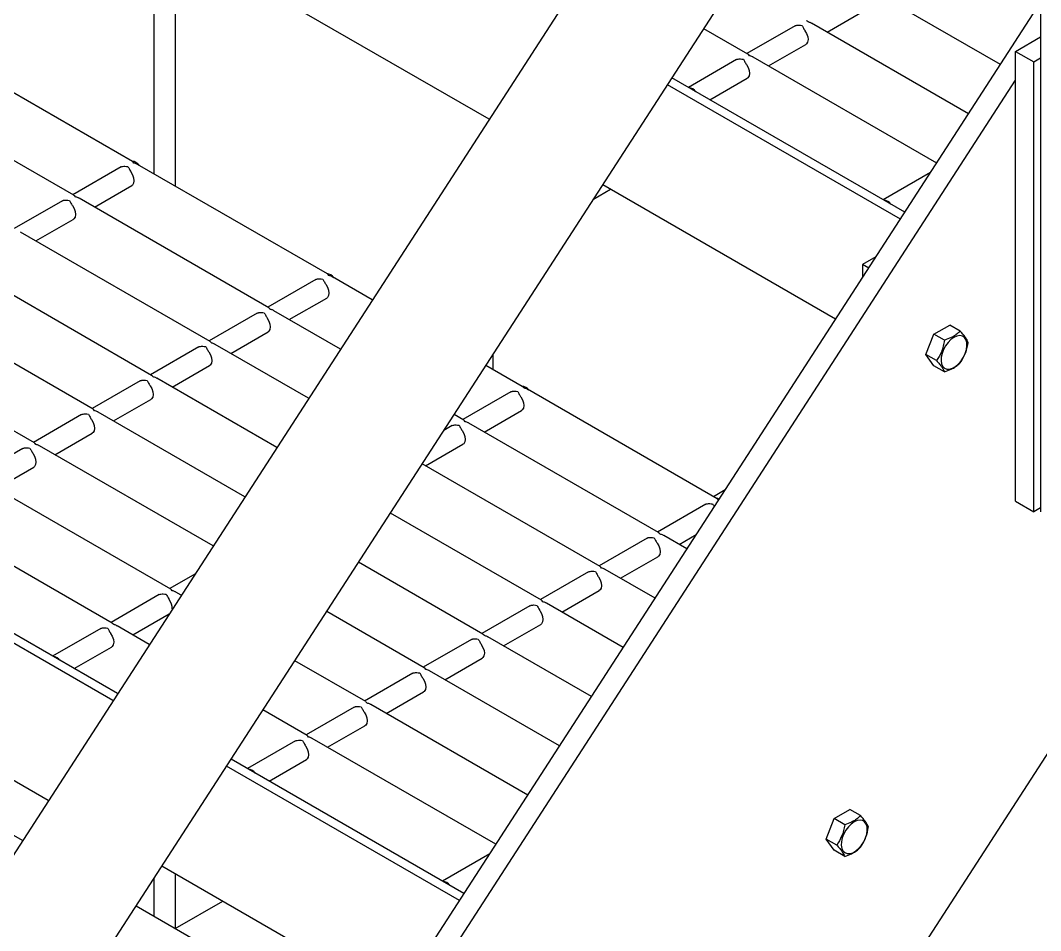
# Model space of a CAD drawing. Header units: millimetres. Extents: x 1293 to 41893, y 1011 to 26911.
# Drawn here: x 6265.1 to 6515.8, y 20135 to 20358.8 of the extents above; entities that cross this region are included whole.
import ezdxf

# ---------------------------------------------------------------- set-up
doc = ezdxf.new("R2010")
doc.units = ezdxf.units.MM
doc.header["$LTSCALE"] = 50
doc.layers.add('STRUC', color=4, linetype='Continuous')

msp = doc.modelspace()

# ---------------------------------------------------------------- linework, layer by layer
at = {"color": 7, "linetype": 'Continuous', "lineweight": 25}
for p, q in [((6514.6804037, 20542.2840127), (6006.7124564, 19756.8390846)), ((6007.8654329, 19699.3090727), (6531.5801411, 20509.1024141)), ((6515.8333802, 20484.7540008), (6515.8333802, 20238.009111)), ((6380.306297, 20334.5081853), (6250.9918944, 20409.159801)), ((6659.8213536, 20398.7013351), (5396.1606779, 18444.7672848)), ((6505.949686, 20347.9654301), (6473.9658797, 20366.4292885)), ((6006.7124564, 19576.0203654), (6515.8333802, 20363.2480823)), ((6463.3573603, 20355.9313872), (6472.5337661, 20361.2288136)), ((6455.4914538, 20357.5006209), (6443.6685695, 20350.6754151)), ((6455.4914538, 20357.5006209), (6455.6917309, 20357.5855686)), ((6498.1221457, 20335.8621038), (6459.5691856, 20358.1182539)), ((6443.923971, 20350.5279749), (6433.0759484, 20356.7904051)), ((6509.6598882, 20351.2152688), (6515.8333802, 20354.7791498)), ((6448.9606662, 20347.6203527), (6458.1370721, 20352.917779)), ((6292.6816874, 20324.139328), (6246.0355087, 20351.0675939)), ((6490.2946054, 20323.7587775), (6445.1724915, 20349.8072193)), ((6509.6598882, 20240.6012068), (6509.6598882, 20351.2152688)), ((6509.6598882, 20351.2152688), (6514.1500163, 20348.623173)), ((6514.1500163, 20348.623173), (6515.8333802, 20349.5949583)), ((6441.0947597, 20349.1895863), (6429.2718754, 20342.3643805)), ((6441.0947597, 20349.1895863), (6441.2950368, 20349.274534)), ((6514.1500163, 20238.009111), (6514.1500163, 20348.623173)), ((6482.4670651, 20311.6554511), (6425.2484081, 20344.6870787)), ((6434.5639722, 20339.3093181), (6443.740378, 20344.6067444)), ((6006.7124564, 19566.4854136), (6509.6598882, 20344.1673748)), ((6278.2849934, 20315.8282935), (6231.6388146, 20342.7565593)), ((6481.3655979, 20309.9523085), (6424.1469409, 20342.9839361)), ((6289.8524761, 20322.8009394), (6278.0295918, 20315.9757336)), ((6289.8524761, 20322.8009394), (6290.0527533, 20322.8858872)), ((6340.5763868, 20296.4903067), (6293.930208, 20323.4185725)), ((6488.782917, 20321.4213308), (6477.1665747, 20314.7153591)), ((6283.3216886, 20312.9206712), (6292.4980944, 20318.2180975)), ((6465.4560939, 20285.3522539), (6408.2374368, 20318.3838815)), ((6275.4557821, 20314.4899049), (6263.6328978, 20307.6646991)), ((6275.4557821, 20314.4899049), (6275.6560592, 20314.5748526)), ((6326.1796927, 20288.1792721), (6279.5335139, 20315.1075379)), ((6268.9249945, 20304.6096366), (6278.1014004, 20309.907063)), ((6482.4586715, 20311.6602967), (6482.4770667, 20311.670916)), ((6311.7829986, 20279.8682375), (6265.1368198, 20306.7965033)), ((6475.3213687, 20300.659066), (6472.100733, 20298.7998326)), ((6297.3863046, 20271.5572029), (6250.7401258, 20298.4854687)), ((6472.100733, 20298.7998326), (6472.100733, 20295.6265205)), ((6473.5997994, 20297.93444), (6472.100733, 20298.7998326)), ((6337.7471754, 20295.1519181), (6325.9242912, 20288.3267122)), ((6337.7471754, 20295.1519181), (6337.9474526, 20295.2368658)), ((6351.6025466, 20290.1250401), (6341.8249073, 20295.7695511)), ((6282.9896105, 20263.2461683), (6236.3434317, 20290.1744342)), ((6331.2163879, 20285.2716498), (6340.3927938, 20290.5690762)), ((6323.3504814, 20286.8408835), (6311.5275971, 20280.0156777)), ((6323.3504814, 20286.8408835), (6323.5507585, 20286.9258312)), ((6343.7750063, 20278.0217137), (6327.4282132, 20287.4585165)), ((6268.5929164, 20254.9351338), (6221.9467377, 20281.8633996)), ((6316.8196938, 20276.9606152), (6325.9960997, 20282.2580416)), ((6489.6136721, 20281.6922527), (6493.5022371, 20283.9370735)), ((6496.0947015, 20282.4404756), (6493.5022371, 20283.9370735)), ((6487.6693896, 20276.6810667), (6489.6136721, 20281.6922527)), ((6492.2061366, 20280.1956548), (6489.6136721, 20281.6922527)), ((6308.9537873, 20278.5298489), (6297.130903, 20271.7046431)), ((6308.9537873, 20278.5298489), (6309.1540645, 20278.6147966)), ((6335.947466, 20265.9183874), (6313.0315192, 20279.1474819)), ((6490.2618541, 20275.1844688), (6487.6693896, 20276.6810667)), ((6489.6136721, 20273.9147014), (6487.6693896, 20276.6810667)), ((6302.4229998, 20268.6495807), (6311.5994056, 20273.947007)), ((6388.4710861, 20268.8412853), (6379.5336864, 20274.0007363)), ((6492.2061366, 20272.4181036), (6489.6136721, 20273.9147014)), ((6294.5570932, 20270.2188143), (6282.734209, 20263.3936085)), ((6294.5570932, 20270.2188143), (6294.7573704, 20270.303762)), ((6328.1199257, 20253.8150611), (6298.6348251, 20270.8364474)), ((6288.9822242, 20193.2984295), (6159.6678215, 20267.9500451)), ((6385.6418748, 20267.5028967), (6373.8189905, 20260.6776909)), ((6385.6418748, 20267.5028967), (6385.8421519, 20267.5878444)), ((6436.3657854, 20241.1922639), (6389.7196066, 20268.1205297)), ((6287.880757, 20191.5952868), (6158.5663543, 20266.2469025)), ((6288.0263057, 20260.3385461), (6297.2027116, 20265.6359724)), ((6280.1603992, 20261.9077797), (6268.3375149, 20255.0825739)), ((6280.1603992, 20261.9077797), (6280.3606763, 20261.9927275)), ((6320.2923854, 20241.7117348), (6284.238131, 20262.5254128)), ((6374.074392, 20260.5302507), (6371.7061461, 20261.8974099)), ((6379.1110872, 20257.6226284), (6388.2874931, 20262.9200548)), ((6371.2451807, 20259.1918621), (6371.4454578, 20259.2768098)), ((6421.9690913, 20232.8812293), (6375.3229125, 20259.8094951)), ((6273.6296116, 20252.0275115), (6282.8060175, 20257.3249378)), ((6371.2451807, 20259.1918621), (6369.1885655, 20258.0046034)), ((6364.7143931, 20249.3115939), (6373.890799, 20254.6090202)), ((6265.7637051, 20253.5967452), (6253.9408208, 20246.7715393)), ((6265.7637051, 20253.5967452), (6265.9639823, 20253.6816929)), ((6312.4648451, 20229.6084084), (6269.841437, 20254.2143782)), ((6407.5723973, 20224.5701947), (6363.8786058, 20249.7940836)), ((6259.2329176, 20243.7164769), (6268.4093234, 20249.0139033)), ((6302.0909217, 20218.9750778), (6255.4447429, 20245.9033436)), ((6271.971253, 20166.9952322), (6142.6568503, 20241.6468479)), ((6433.5365741, 20239.8538753), (6421.7136898, 20233.0286695)), ((6433.5365741, 20239.8538753), (6433.7368512, 20239.938823)), ((6509.6598882, 20240.6012068), (6514.1500163, 20238.009111)), ((6287.6942276, 20210.6640432), (6241.0480488, 20237.592309)), ((6393.1757032, 20216.2591601), (6356.0510655, 20237.6907573)), ((6515.8333802, 20238.9808963), (6514.1500163, 20238.009111)), ((6428.9248031, 20228.8657823), (6423.2176118, 20232.1604737)), ((6427.0057865, 20229.973607), (6431.2114264, 20232.4014713)), ((6419.13988, 20231.5428407), (6407.3169957, 20224.7176349)), ((6419.13988, 20231.5428407), (6419.3401571, 20231.6277884)), ((6412.6090925, 20221.6625725), (6421.7854983, 20226.9599988)), ((6378.7790091, 20207.9481256), (6348.2235252, 20225.587431)), ((6307.9757991, 20222.6672256), (6301.8355201, 20219.122518)), ((6404.7431859, 20223.2318061), (6392.9203017, 20216.4066003)), ((6404.7431859, 20223.2318061), (6404.9434631, 20223.3167538)), ((6421.0972628, 20216.762456), (6408.8209178, 20223.8494392)), ((6299.2617104, 20217.6366892), (6287.4388261, 20210.8114834)), ((6299.2617104, 20217.6366892), (6299.4619875, 20217.7216369)), ((6304.6373048, 20217.5050821), (6303.3394422, 20218.2543222)), ((6398.2123984, 20213.3515379), (6407.3888042, 20218.6489642)), ((6390.3464919, 20214.9207716), (6378.5236076, 20208.0955657)), ((6390.3464919, 20214.9207716), (6390.546769, 20215.0057193)), ((6413.2697225, 20204.6591297), (6394.4242237, 20215.5384046)), ((6292.7309228, 20207.756421), (6301.6699488, 20212.9168108)), ((6364.3823151, 20199.637091), (6340.3959849, 20213.4841046)), ((6284.8650163, 20209.3256546), (6273.042132, 20202.5004488)), ((6284.8650163, 20209.3256546), (6285.0652934, 20209.4106023)), ((6296.8097645, 20205.4017558), (6288.9427481, 20209.9432877)), ((6383.8157043, 20205.0405033), (6392.9921102, 20210.3379297)), ((6375.9497978, 20206.609737), (6376.1500749, 20206.6946847)), ((6405.4421822, 20192.5558034), (6380.0275297, 20207.22737)), ((6278.3342288, 20199.4453864), (6287.5106346, 20204.7428127)), ((6375.9497978, 20206.609737), (6364.1269135, 20199.7845312)), ((6369.4190103, 20196.7294687), (6378.5954161, 20202.0268951)), ((6349.985621, 20191.3260564), (6332.5684446, 20201.3807783)), ((6361.5531037, 20198.2987024), (6349.7302195, 20191.4734966)), ((6361.5531037, 20198.2987024), (6361.7533809, 20198.3836501)), ((6397.6146419, 20180.452477), (6365.6308356, 20198.9163354)), ((6355.0223162, 20188.4184342), (6364.1987221, 20193.7158605)), ((6335.5889269, 20183.0150218), (6324.7409043, 20189.277452)), ((6347.1564097, 20189.9876678), (6335.3335254, 20183.162462)), ((6347.1564097, 20189.9876678), (6347.3566868, 20190.0726155)), ((6389.7871016, 20168.3491507), (6351.2341415, 20190.6053008)), ((6340.6256221, 20180.1073996), (6349.802028, 20185.4048259)), ((6332.7597156, 20181.6766332), (6320.9368313, 20174.8514274)), ((6332.7597156, 20181.6766332), (6332.9599928, 20181.7615809)), ((6381.9595613, 20156.2458244), (6336.8374475, 20182.2942663)), ((6374.132021, 20144.1424981), (6316.913364, 20177.1741257)), ((6326.2289281, 20171.796365), (6335.4053339, 20177.0937913)), ((6373.0305538, 20142.4393555), (6315.8118968, 20175.4709831)), ((6465.0943518, 20162.565087), (6468.9829168, 20164.8099078)), ((6471.5753813, 20163.3133099), (6468.9829168, 20164.8099078)), ((6463.1500694, 20157.553901), (6465.0943518, 20162.565087)), ((6467.6868163, 20161.0684892), (6465.0943518, 20162.565087)), ((6465.7425338, 20156.0573032), (6463.1500694, 20157.553901)), ((6465.0943518, 20154.7875358), (6463.1500694, 20157.553901)), ((6467.6868163, 20153.2909379), (6465.0943518, 20154.7875358)), ((6380.4478729, 20153.9083777), (6368.8315306, 20147.202406)), ((6357.1210498, 20117.8393008), (6299.9023928, 20150.8709284)), ((6374.1236274, 20144.1473436), (6374.1420226, 20144.1579629))]:
    msp.add_line(p, q, dxfattribs=at)
at = {"color": 7, "linetype": 'Continuous', "lineweight": 25, "flags": 128}
for points in [[(6457.9367949, 20356.2895207), (6458.342317, 20355.5736117), (6458.6000496, 20354.8224577), (6458.6850654, 20354.1087084), (6458.5891419, 20353.5013959), (6458.3215566, 20353.0592579), (6458.1370721, 20352.917779)], [(6443.5401009, 20347.9784861), (6443.945623, 20347.2625771), (6444.2033555, 20346.5114231), (6444.2883713, 20345.7976738), (6444.1924478, 20345.1903613), (6443.9248625, 20344.7482233), (6443.740378, 20344.6067444)], [(6292.2978173, 20321.5898393), (6292.7033394, 20320.8739303), (6292.961072, 20320.1227762), (6293.0460877, 20319.409027), (6292.9501642, 20318.8017144), (6292.6825789, 20318.3595764), (6292.4980944, 20318.2180975)], [(6277.9011232, 20313.2788047), (6278.3066453, 20312.5628957), (6278.5643779, 20311.8117417), (6278.6493937, 20311.0979924), (6278.5534702, 20310.4906799), (6278.2858849, 20310.0485419), (6278.1014004, 20309.907063)], [(6340.1925166, 20293.9408179), (6340.5980387, 20293.2249089), (6340.8557713, 20292.4737549), (6340.9407871, 20291.7600056), (6340.8448636, 20291.1526931), (6340.5772782, 20290.710555), (6340.3927938, 20290.5690762)], [(6325.7958225, 20285.6297833), (6326.2013446, 20284.9138743), (6326.4590772, 20284.1627203), (6326.544093, 20283.448971), (6326.4481695, 20282.8416585), (6326.1805842, 20282.3995205), (6325.9960997, 20282.2580416)], [(6494.5513733, 20280.886243), (6493.814765, 20280.3615862), (6493.1178675, 20279.6663703), (6492.4982507, 20278.8380743), (6491.9893182, 20277.921352), (6491.6185068, 20276.9656241), (6491.4058069, 20276.0224141), (6491.3626854, 20275.1425707), (6491.4914668, 20274.3735266), (6491.7852087, 20273.7567411), (6492.2280751, 20273.3254652), (6492.7961912, 20273.1029491), (6493.4589296, 20273.1011888), (6494.1805619, 20273.3202792), (6494.9221847, 20273.7484089), (6495.6438171, 20274.3624975), (6496.3065555, 20275.1294393), (6496.8746715, 20276.0078882), (6497.317538, 20276.9504868), (6497.6112798, 20277.9064194), (6497.7400612, 20278.8241515), (6497.6969397, 20279.6542077), (6497.4842399, 20280.3518397), (6497.1134285, 20280.8794379), (6496.604496, 20281.2085592), (6495.9848791, 20281.3214608), (6495.2879816, 20281.212056), (6494.5513733, 20280.886243)], [(6311.3991285, 20277.3187487), (6311.8046506, 20276.6028397), (6312.0623831, 20275.8516857), (6312.1473989, 20275.1379364), (6312.0514754, 20274.5306239), (6311.7838901, 20274.0884859), (6311.5994056, 20273.947007)], [(6297.0024344, 20269.0077142), (6297.4079565, 20268.2918051), (6297.6656891, 20267.5406511), (6297.7507049, 20266.8269018), (6297.6547814, 20266.2195893), (6297.387196, 20265.7774513), (6297.2027116, 20265.6359724)], [(6388.0872159, 20266.2917965), (6388.492738, 20265.5758875), (6388.7504706, 20264.8247335), (6388.8354864, 20264.1109842), (6388.7395629, 20263.5036717), (6388.4719776, 20263.0615337), (6388.2874931, 20262.9200548)], [(6282.6057404, 20260.6966796), (6283.0112625, 20259.9807706), (6283.268995, 20259.2296165), (6283.3540108, 20258.5158673), (6283.2580873, 20257.9085547), (6282.990502, 20257.4664167), (6282.8060175, 20257.3249378)], [(6373.6905219, 20257.9807619), (6374.096044, 20257.2648529), (6374.3537765, 20256.5136989), (6374.4387923, 20255.7999496), (6374.3428688, 20255.1926371), (6374.0752835, 20254.7504991), (6373.890799, 20254.6090202)], [(6268.2090463, 20252.385645), (6268.6145684, 20251.669736), (6268.872301, 20250.918582), (6268.9573167, 20250.2048327), (6268.8613932, 20249.5975202), (6268.5938079, 20249.1553822), (6268.4093234, 20249.0139033)], [(6421.5852212, 20230.3317405), (6421.9907433, 20229.6158315), (6422.2484758, 20228.8646775), (6422.3334916, 20228.1509282), (6422.2375681, 20227.5436157), (6421.9699828, 20227.1014777), (6421.7854983, 20226.9599988)], [(6407.1885271, 20222.020706), (6407.5940492, 20221.3047969), (6407.8517818, 20220.5536429), (6407.9367976, 20219.8398936), (6407.8408741, 20219.2325811), (6407.5732887, 20218.7904431), (6407.3888042, 20218.6489642)], [(6392.791833, 20213.7096714), (6393.1973551, 20212.9937624), (6393.4550877, 20212.2426083), (6393.5401035, 20211.5288591), (6393.44418, 20210.9215466), (6393.1765947, 20210.4794085), (6392.9921102, 20210.3379297)], [(6287.3103575, 20208.1145545), (6287.7158796, 20207.3986454), (6287.9736121, 20206.6474914), (6288.0586279, 20205.9337421), (6287.9627044, 20205.3264296), (6287.6951191, 20204.8842916), (6287.5106346, 20204.7428127)], [(6378.395139, 20205.3986368), (6378.8006611, 20204.6827278), (6379.0583936, 20203.9315738), (6379.1434094, 20203.2178245), (6379.0474859, 20202.610512), (6378.7799006, 20202.168374), (6378.5954161, 20202.0268951)], [(6363.9984449, 20197.0876022), (6364.403967, 20196.3716932), (6364.6616996, 20195.6205392), (6364.7467154, 20194.9067899), (6364.6507919, 20194.2994774), (6364.3832065, 20193.8573394), (6364.1987221, 20193.7158605)], [(6349.6017508, 20188.7765676), (6350.0072729, 20188.0606586), (6350.2650055, 20187.3095046), (6350.3500213, 20186.5957553), (6350.2540978, 20185.9884428), (6349.9865125, 20185.5463048), (6349.802028, 20185.4048259)], [(6335.2050568, 20180.4655331), (6335.6105789, 20179.749624), (6335.8683114, 20178.99847), (6335.9533272, 20178.2847208), (6335.8574037, 20177.6774082), (6335.5898184, 20177.2352702), (6335.4053339, 20177.0937913)], [(6470.032053, 20161.7590773), (6469.2954448, 20161.2344206), (6468.5985472, 20160.5392046), (6467.9789304, 20159.7109086), (6467.4699979, 20158.7941863), (6467.0991865, 20157.8384584), (6466.8864866, 20156.8952484), (6466.8433651, 20156.0154051), (6466.9721466, 20155.246361), (6467.2658884, 20154.6295754), (6467.7087548, 20154.1982995), (6468.2768709, 20153.9757835), (6468.9396093, 20153.9740232), (6469.6612416, 20154.1931135), (6470.4028645, 20154.6212433), (6471.1244968, 20155.2353319), (6471.7872352, 20156.0022736), (6472.3553512, 20156.8807225), (6472.7982177, 20157.8233212), (6473.0919595, 20158.7792538), (6473.220741, 20159.6969858), (6473.1776194, 20160.5270421), (6472.9649196, 20161.2246741), (6472.5941082, 20161.7522722), (6472.0851757, 20162.0813936), (6471.4655588, 20162.1942952), (6470.7686613, 20162.0848904), (6470.032053, 20161.7590773)]]:
    msp.add_lwpolyline(points, dxfattribs=at)
at = {"color": 7, "linetype": 'Continuous', "lineweight": 25}
for centre, radius, start, end in [((6429.1650415, 20339.8835032), 2.4244652, 35.264662607, 84.740713925), ((6292.319452, 20321.8058909), 2.4244652, 35.264662608, 84.740713925), ((6477.0597408, 20312.2344818), 2.4244652, 35.264662607, 84.740713925), ((6340.2141513, 20294.1568695), 2.4244652, 35.264662608, 84.740713925), ((6388.1088506, 20266.5078481), 2.4244652, 35.264662608, 84.740713925), ((6436.2477747, 20239.7837666), 1.4894808, 65.602777553, 90.845958081), ((6298.7255901, 20214.1903526), 3.7263111, 358.995366603, 36.85932297), ((6272.9352981, 20200.0195715), 2.4244652, 35.264662608, 84.740713925), ((6320.8299974, 20172.3705501), 2.4244652, 35.264662608, 84.740713925), ((6368.7246967, 20144.7215287), 2.4244652, 35.264662608, 84.740713925)]:
    msp.add_arc(centre, radius, start, end, dxfattribs=at)
for points, knots in [([(6455.6917309, 20357.5855686), (6455.756146, 20357.6017267), (6455.9673963, 20357.6547173), (6456.4834901, 20357.6917411), (6456.9435153, 20357.6394561), (6457.1858246, 20357.5862135), (6457.1884403, 20357.5856388)], [0, 0, 0, 0, 0.1723614537, 0.5652622384, 0.9953071929, 1, 1, 1, 1]), ([(6457.1884403, 20357.5856388), (6457.1894393, 20357.5841269), (6457.3144964, 20357.3948702), (6457.5006388, 20357.0429548), (6457.7596501, 20356.559163), (6457.8929198, 20356.3563056), (6457.9367949, 20356.2895207)], [0, 0, 0, 0, 0.0046971273, 0.5879730075, 0.8643521995, 1, 1, 1, 1]), ([(6458.6851496, 20358.4496707), (6458.6841508, 20358.4511795), (6458.5679175, 20358.6267534), (6458.4419066, 20358.7275752), (6458.3169786, 20358.8275306)], [0, 0, 0, 0, 0.0085933525, 1, 1, 1, 1]), ([(6459.5575546, 20358.1015098), (6459.5065384, 20358.1376524), (6459.2473227, 20358.3212943), (6458.9300243, 20358.3954025), (6458.6877647, 20358.4490912), (6458.6851496, 20358.4496707)], [0, 0, 0, 0, 0.19510005661, 0.99131145138, 1, 1, 1, 1]), ([(6444.2884555, 20350.1386362), (6444.2874567, 20350.1401449), (6444.1712234, 20350.3157189), (6444.0452125, 20350.4165406), (6443.9202845, 20350.516496)], [0, 0, 0, 0, 0.0085933525, 1, 1, 1, 1]), ([(6445.1608606, 20349.7904752), (6445.1098443, 20349.8266178), (6444.8506287, 20350.0102598), (6444.5333303, 20350.0843679), (6444.2910706, 20350.1380566), (6444.2884555, 20350.1386362)], [0, 0, 0, 0, 0.1951000566, 0.9913114514, 1, 1, 1, 1]), ([(6441.2950368, 20349.274534), (6441.3594519, 20349.2906921), (6441.5707022, 20349.3436827), (6442.086796, 20349.3807065), (6442.5468213, 20349.3284215), (6442.7891306, 20349.275179), (6442.7917462, 20349.2746042)], [0, 0, 0, 0, 0.1723614537, 0.5652622384, 0.9953071929, 1, 1, 1, 1]), ([(6442.7917462, 20349.2746042), (6442.7927452, 20349.2730923), (6442.9178024, 20349.0838357), (6443.1039447, 20348.7319202), (6443.362956, 20348.2481285), (6443.4962257, 20348.045271), (6443.5401009, 20347.9784861)], [0, 0, 0, 0, 0.0046971273, 0.5879730075, 0.8643521995, 1, 1, 1, 1]), ([(6290.0527533, 20322.8858872), (6290.1171683, 20322.9020452), (6290.3284186, 20322.9550359), (6290.8445124, 20322.9920597), (6291.3045377, 20322.9397747), (6291.546847, 20322.8865321), (6291.5494626, 20322.8859574)], [0, 0, 0, 0, 0.1723614537, 0.5652622384, 0.9953071929, 1, 1, 1, 1]), ([(6291.5494626, 20322.8859574), (6291.5504617, 20322.8844455), (6291.6755188, 20322.6951888), (6291.8616611, 20322.3432733), (6292.1206724, 20321.8594816), (6292.2539422, 20321.6566241), (6292.2978173, 20321.5898393)], [0, 0, 0, 0, 0.0046971273, 0.5879730074, 0.8643521995, 1, 1, 1, 1]), ([(6293.046172, 20323.7499893), (6293.0451731, 20323.7514981), (6292.9289398, 20323.927072), (6292.802929, 20324.0278938), (6292.678001, 20324.1278491)], [0, 0, 0, 0, 0.0085933525, 1, 1, 1, 1]), ([(6293.918577, 20323.4018283), (6293.8675608, 20323.4379709), (6293.6083451, 20323.6216129), (6293.2910467, 20323.6957211), (6293.0487871, 20323.7494097), (6293.046172, 20323.7499893)], [0, 0, 0, 0, 0.19510005657, 0.99131145138, 1, 1, 1, 1]), ([(6275.6560592, 20314.5748526), (6275.7204743, 20314.5910106), (6275.9317246, 20314.6440013), (6276.4478184, 20314.6810251), (6276.9078436, 20314.6287401), (6277.1501529, 20314.5754975), (6277.1527686, 20314.5749228)], [0, 0, 0, 0, 0.1723614537, 0.5652622384, 0.9953071929, 1, 1, 1, 1]), ([(6277.1527686, 20314.5749228), (6277.1537676, 20314.5734109), (6277.2788247, 20314.3841542), (6277.4649671, 20314.0322387), (6277.7239784, 20313.548447), (6277.8572481, 20313.3455896), (6277.9011232, 20313.2788047)], [0, 0, 0, 0, 0.0046971273, 0.5879730074, 0.8643521995, 1, 1, 1, 1]), ([(6278.6494779, 20315.4389547), (6278.6484791, 20315.4404635), (6278.5322458, 20315.6160374), (6278.4062349, 20315.7168592), (6278.2813069, 20315.8168146)], [0, 0, 0, 0, 0.0085933525, 1, 1, 1, 1]), ([(6279.5218829, 20315.0907938), (6279.4708667, 20315.1269363), (6279.211651, 20315.3105783), (6278.8943526, 20315.3846865), (6278.652093, 20315.4383752), (6278.6494779, 20315.4389547)], [0, 0, 0, 0, 0.19510005657, 0.99131145138, 1, 1, 1, 1]), ([(6337.9474526, 20295.2368658), (6338.0118677, 20295.2530238), (6338.223118, 20295.3060145), (6338.7392118, 20295.3430383), (6339.199237, 20295.2907533), (6339.4415463, 20295.2375107), (6339.4441619, 20295.236936)], [0, 0, 0, 0, 0.17236145373, 0.56526223843, 0.99530719289, 1, 1, 1, 1]), ([(6339.4441619, 20295.236936), (6339.445161, 20295.2354241), (6339.5702181, 20295.0461674), (6339.7563604, 20294.6942519), (6340.0153717, 20294.2104602), (6340.1486415, 20294.0076028), (6340.1925166, 20293.9408179)], [0, 0, 0, 0, 0.0046971273, 0.5879730075, 0.8643521995, 1, 1, 1, 1]), ([(6340.9408713, 20296.1009679), (6340.9398725, 20296.1024767), (6340.8236391, 20296.2780506), (6340.6976283, 20296.3788724), (6340.5727003, 20296.4788278)], [0, 0, 0, 0, 0.0085933525, 1, 1, 1, 1]), ([(6341.8132763, 20295.752807), (6341.7622601, 20295.7889495), (6341.5030444, 20295.9725915), (6341.185746, 20296.0466997), (6340.9434864, 20296.1003884), (6340.9408713, 20296.1009679)], [0, 0, 0, 0, 0.1951000566, 0.99131145138, 1, 1, 1, 1]), ([(6323.5507585, 20286.9258312), (6323.6151736, 20286.9419893), (6323.8264239, 20286.9949799), (6324.3425177, 20287.0320037), (6324.8025429, 20286.9797187), (6325.0448522, 20286.9264761), (6325.0474679, 20286.9259014)], [0, 0, 0, 0, 0.1723614537, 0.5652622384, 0.9953071929, 1, 1, 1, 1]), ([(6325.0474679, 20286.9259014), (6325.0484669, 20286.9243895), (6325.173524, 20286.7351328), (6325.3596664, 20286.3832173), (6325.6186777, 20285.8994256), (6325.7519474, 20285.6965682), (6325.7958225, 20285.6297833)], [0, 0, 0, 0, 0.0046971273, 0.5879730075, 0.8643521995, 1, 1, 1, 1]), ([(6326.5441772, 20287.7899333), (6326.5431784, 20287.7914421), (6326.4269451, 20287.967016), (6326.3009342, 20288.0678378), (6326.1760062, 20288.1677932)], [0, 0, 0, 0, 0.0085933525, 1, 1, 1, 1]), ([(6327.4165823, 20287.4417724), (6327.365566, 20287.477915), (6327.1063503, 20287.6615569), (6326.7890519, 20287.7356651), (6326.5467923, 20287.7893538), (6326.5441772, 20287.7899333)], [0, 0, 0, 0, 0.1951000566, 0.9913114514, 1, 1, 1, 1]), ([(6496.0947015, 20282.4404756), (6495.9732525, 20282.3178927), (6495.6214732, 20281.9628291), (6494.9234829, 20281.4082142), (6493.7749303, 20280.7437218), (6492.7864563, 20280.3983928), (6492.2061366, 20280.1956548)], [0, 0, 0, 0, 0.1315464599, 0.3810267709, 0.6366091688, 1, 1, 1, 1]), ([(6498.038984, 20279.6741104), (6497.9565381, 20279.8643038), (6497.7898584, 20280.2488148), (6497.2248566, 20281.1344841), (6496.5323155, 20281.934775), (6496.0947015, 20282.4404756)], [0, 0, 0, 0, 0.2648633469, 0.5354700776, 1, 1, 1, 1]), ([(6312.1474832, 20279.4788988), (6312.1464843, 20279.4804075), (6312.030251, 20279.6559815), (6311.9042402, 20279.7568032), (6311.7793121, 20279.8567586)], [0, 0, 0, 0, 0.0085933525, 1, 1, 1, 1]), ([(6313.0198882, 20279.1307378), (6312.9688719, 20279.1668804), (6312.7096563, 20279.3505224), (6312.3923579, 20279.4246305), (6312.1500982, 20279.4783192), (6312.1474832, 20279.4788988)], [0, 0, 0, 0, 0.1951000566, 0.9913114514, 1, 1, 1, 1]), ([(6492.2061366, 20280.1956548), (6492.1236906, 20279.7112152), (6491.957011, 20278.7318313), (6491.3920092, 20276.9705022), (6490.6994681, 20275.8760493), (6490.2618541, 20275.1844688)], [0, 0, 0, 0, 0.2648633469, 0.5354700776, 1, 1, 1, 1]), ([(6496.0947015, 20274.6629243), (6496.3495538, 20275.0478359), (6496.8647847, 20275.8260055), (6497.6232104, 20277.4756733), (6497.8779899, 20278.8228407), (6498.038984, 20279.6741104)], [0, 0, 0, 0, 0.2648633469, 0.5354700776, 1, 1, 1, 1]), ([(6309.1540645, 20278.6147966), (6309.2184795, 20278.6309547), (6309.4297298, 20278.6839453), (6309.9458236, 20278.7209691), (6310.4058489, 20278.6686841), (6310.6481582, 20278.6154416), (6310.6507738, 20278.6148668)], [0, 0, 0, 0, 0.1723614537, 0.5652622384, 0.9953071929, 1, 1, 1, 1]), ([(6310.6507738, 20278.6148668), (6310.6517728, 20278.6133549), (6310.77683, 20278.4240982), (6310.9629723, 20278.0721828), (6311.2219836, 20277.5883911), (6311.3552533, 20277.3855336), (6311.3991285, 20277.3187487)], [0, 0, 0, 0, 0.0046971273, 0.5879730075, 0.8643521995, 1, 1, 1, 1]), ([(6490.2618541, 20275.1844688), (6490.5167064, 20274.8947473), (6491.0319373, 20274.309022), (6491.790363, 20273.3116914), (6492.0451425, 20272.7641149), (6492.2061366, 20272.4181036)], [0, 0, 0, 0, 0.2648633469, 0.5354700776, 1, 1, 1, 1]), ([(6492.2061366, 20272.4181036), (6492.7864662, 20272.6208374), (6493.7647234, 20272.9625843), (6494.915653, 20273.6252569), (6495.6155591, 20274.1793117), (6495.973254, 20274.5403437), (6496.0947015, 20274.6629243)], [0, 0, 0, 0, 0.36338935629, 0.61256267501, 0.86845407398, 1, 1, 1, 1]), ([(6294.7573704, 20270.303762), (6294.8217855, 20270.3199201), (6295.0330358, 20270.3729107), (6295.5491296, 20270.4099346), (6296.0091548, 20270.3576495), (6296.2514641, 20270.304407), (6296.2540797, 20270.3038323)], [0, 0, 0, 0, 0.1723614537, 0.5652622384, 0.9953071929, 1, 1, 1, 1]), ([(6296.2540797, 20270.3038323), (6296.2550788, 20270.3023203), (6296.3801359, 20270.1130637), (6296.5662782, 20269.7611482), (6296.8252896, 20269.2773565), (6296.9585593, 20269.074499), (6297.0024344, 20269.0077142)], [0, 0, 0, 0, 0.0046971273, 0.5879730075, 0.8643521995, 1, 1, 1, 1]), ([(6297.7507891, 20271.1678642), (6297.7497903, 20271.1693729), (6297.633557, 20271.3449469), (6297.5075461, 20271.4457686), (6297.3826181, 20271.545724)], [0, 0, 0, 0, 0.0085933525, 1, 1, 1, 1]), ([(6298.6231941, 20270.8197032), (6298.5721779, 20270.8558458), (6298.3129622, 20271.0394878), (6297.9956638, 20271.113596), (6297.7534042, 20271.1672846), (6297.7507891, 20271.1678642)], [0, 0, 0, 0, 0.1951000566, 0.9913114514, 1, 1, 1, 1]), ([(6385.8421519, 20267.5878444), (6385.906567, 20267.6040024), (6386.1178173, 20267.6569931), (6386.6339111, 20267.6940169), (6387.0939363, 20267.6417319), (6387.3362456, 20267.5884893), (6387.3388612, 20267.5879146)], [0, 0, 0, 0, 0.1723614537, 0.5652622384, 0.9953071929, 1, 1, 1, 1]), ([(6387.3388612, 20267.5879146), (6387.3398603, 20267.5864027), (6387.4649174, 20267.397146), (6387.6510598, 20267.0452305), (6387.9100711, 20266.5614388), (6388.0433408, 20266.3585814), (6388.0872159, 20266.2917965)], [0, 0, 0, 0, 0.0046971273, 0.5879730074, 0.8643521995, 1, 1, 1, 1]), ([(6388.8355706, 20268.4519465), (6388.8345718, 20268.4534553), (6388.7183385, 20268.6290292), (6388.5923276, 20268.729851), (6388.4673996, 20268.8298064)], [0, 0, 0, 0, 0.0085933525, 1, 1, 1, 1]), ([(6389.7079756, 20268.1037856), (6389.6569594, 20268.1399282), (6389.3977437, 20268.3235701), (6389.0804453, 20268.3976783), (6388.8381857, 20268.451367), (6388.8355706, 20268.4519465)], [0, 0, 0, 0, 0.19510005654, 0.99131145138, 1, 1, 1, 1]), ([(6280.3606763, 20261.9927275), (6280.4250914, 20262.0088855), (6280.6363417, 20262.0618762), (6281.1524355, 20262.0989), (6281.6124608, 20262.046615), (6281.8547701, 20261.9933724), (6281.8573857, 20261.9927977)], [0, 0, 0, 0, 0.17236145373, 0.56526223843, 0.99530719289, 1, 1, 1, 1]), ([(6281.8573857, 20261.9927977), (6281.8583847, 20261.9912858), (6281.9834418, 20261.8020291), (6282.1695842, 20261.4501136), (6282.4285955, 20260.9663219), (6282.5618652, 20260.7634644), (6282.6057404, 20260.6966796)], [0, 0, 0, 0, 0.00469712726, 0.58797300745, 0.86435219951, 1, 1, 1, 1]), ([(6283.354095, 20262.8568296), (6283.3530962, 20262.8583384), (6283.2368629, 20263.0339123), (6283.110852, 20263.1347341), (6282.985924, 20263.2346894)], [0, 0, 0, 0, 0.0085933525, 1, 1, 1, 1]), ([(6284.2265001, 20262.5086686), (6284.1754838, 20262.5448112), (6283.9162682, 20262.7284532), (6283.5989698, 20262.8025614), (6283.3567101, 20262.85625), (6283.354095, 20262.8568296)], [0, 0, 0, 0, 0.1951000566, 0.9913114514, 1, 1, 1, 1]), ([(6371.4454578, 20259.2768098), (6371.5098729, 20259.2929679), (6371.7211232, 20259.3459585), (6372.237217, 20259.3829823), (6372.6972423, 20259.3306973), (6372.9395516, 20259.2774548), (6372.9421672, 20259.27688)], [0, 0, 0, 0, 0.17236145371, 0.5652622384, 0.99530719289, 1, 1, 1, 1]), ([(6372.9421672, 20259.27688), (6372.9431662, 20259.2753681), (6373.0682234, 20259.0861114), (6373.2543657, 20258.734196), (6373.513377, 20258.2504043), (6373.6466467, 20258.0475468), (6373.6905219, 20257.9807619)], [0, 0, 0, 0, 0.0046971273, 0.5879730074, 0.8643521995, 1, 1, 1, 1]), ([(6374.4388765, 20260.1409119), (6374.4378777, 20260.1424207), (6374.3216444, 20260.3179947), (6374.1956335, 20260.4188164), (6374.0707055, 20260.5187718)], [0, 0, 0, 0, 0.0085933525, 1, 1, 1, 1]), ([(6375.3112816, 20259.792751), (6375.2602653, 20259.8288936), (6375.0010497, 20260.0125355), (6374.6837513, 20260.0866437), (6374.4414916, 20260.1403324), (6374.4388765, 20260.1409119)], [0, 0, 0, 0, 0.19510005654, 0.99131145138, 1, 1, 1, 1]), ([(6268.957401, 20254.545795), (6268.9564021, 20254.5473038), (6268.8401688, 20254.7228777), (6268.714158, 20254.8236995), (6268.5892299, 20254.9236549)], [0, 0, 0, 0, 0.0085933525, 1, 1, 1, 1]), ([(6269.829806, 20254.1976341), (6269.7787898, 20254.2337766), (6269.5195741, 20254.4174186), (6269.2022757, 20254.4915268), (6268.9600161, 20254.5452155), (6268.957401, 20254.545795)], [0, 0, 0, 0, 0.1951000566, 0.9913114514, 1, 1, 1, 1]), ([(6265.9639823, 20253.6816929), (6266.0283973, 20253.6978509), (6266.2396476, 20253.7508416), (6266.7557414, 20253.7878654), (6267.2157667, 20253.7355804), (6267.458076, 20253.6823378), (6267.4606916, 20253.6817631)], [0, 0, 0, 0, 0.17236145373, 0.56526223843, 0.99530719289, 1, 1, 1, 1]), ([(6267.4606916, 20253.6817631), (6267.4616907, 20253.6802512), (6267.5867478, 20253.4909945), (6267.7728901, 20253.139079), (6268.0319014, 20252.6552873), (6268.1651711, 20252.4524299), (6268.2090463, 20252.385645)], [0, 0, 0, 0, 0.00469712726, 0.58797300745, 0.86435219951, 1, 1, 1, 1]), ([(6433.7368512, 20239.938823), (6433.8012663, 20239.9549811), (6434.0125166, 20240.0079717), (6434.5286104, 20240.0449955), (6434.9886356, 20239.9927105), (6435.2309449, 20239.9394679), (6435.2335606, 20239.9388932)], [0, 0, 0, 0, 0.1723614537, 0.5652622384, 0.9953071929, 1, 1, 1, 1]), ([(6435.2335606, 20239.9388932), (6435.2345599, 20239.9373811), (6435.3596538, 20239.7480962), (6435.4730131, 20239.5182615), (6435.6310026, 20239.237549), (6435.6316985, 20239.2363125)], [0, 0, 0, 0, 0.0079537704, 0.9956303189, 1, 1, 1, 1]), ([(6436.7302699, 20240.8029251), (6436.7292711, 20240.8044339), (6436.6130378, 20240.9800078), (6436.4870269, 20241.0808296), (6436.3620989, 20241.180785)], [0, 0, 0, 0, 0.0085933525, 1, 1, 1, 1]), ([(6419.3401571, 20231.6277884), (6419.4045722, 20231.6439465), (6419.6158225, 20231.6969371), (6420.1319163, 20231.7339609), (6420.5919416, 20231.6816759), (6420.8342509, 20231.6284334), (6420.8368665, 20231.6278586)], [0, 0, 0, 0, 0.1723614537, 0.5652622384, 0.9953071929, 1, 1, 1, 1]), ([(6422.3335758, 20232.4918906), (6422.332577, 20232.4933993), (6422.2163437, 20232.6689733), (6422.0903328, 20232.769795), (6421.9654048, 20232.8697504)], [0, 0, 0, 0, 0.0085933525, 1, 1, 1, 1]), ([(6423.2059809, 20232.1437296), (6423.1549646, 20232.1798722), (6422.895749, 20232.3635142), (6422.5784506, 20232.4376223), (6422.3361909, 20232.491311), (6422.3335758, 20232.4918906)], [0, 0, 0, 0, 0.1951000566, 0.9913114514, 1, 1, 1, 1]), ([(6420.8368665, 20231.6278586), (6420.8378655, 20231.6263467), (6420.9629227, 20231.43709), (6421.149065, 20231.0851746), (6421.4080763, 20230.6013829), (6421.541346, 20230.3985254), (6421.5852212, 20230.3317405)], [0, 0, 0, 0, 0.0046971273, 0.5879730075, 0.8643521995, 1, 1, 1, 1]), ([(6407.9368818, 20224.180856), (6407.935883, 20224.1823647), (6407.8196496, 20224.3579387), (6407.6936388, 20224.4587605), (6407.5687108, 20224.5587158)], [0, 0, 0, 0, 0.0085933525, 1, 1, 1, 1]), ([(6408.8092868, 20223.832695), (6408.7582706, 20223.8688376), (6408.4990549, 20224.0524796), (6408.1817565, 20224.1265878), (6407.9394969, 20224.1802764), (6407.9368818, 20224.180856)], [0, 0, 0, 0, 0.1951000566, 0.9913114514, 1, 1, 1, 1]), ([(6404.9434631, 20223.3167538), (6405.0078782, 20223.3329119), (6405.2191285, 20223.3859025), (6405.7352222, 20223.4229264), (6406.1952475, 20223.3706413), (6406.4375568, 20223.3173988), (6406.4401724, 20223.3168241)], [0, 0, 0, 0, 0.1723614537, 0.5652622384, 0.9953071929, 1, 1, 1, 1]), ([(6406.4401724, 20223.3168241), (6406.4411715, 20223.3153121), (6406.5662286, 20223.1260555), (6406.7523709, 20222.77414), (6407.0113822, 20222.2903483), (6407.144652, 20222.0874908), (6407.1885271, 20222.020706)], [0, 0, 0, 0, 0.0046971273, 0.5879730075, 0.8643521995, 1, 1, 1, 1]), ([(6299.4619875, 20217.7216369), (6299.5264026, 20217.737795), (6299.7376529, 20217.7907856), (6300.2537467, 20217.8278094), (6300.7137719, 20217.7755244), (6300.9560812, 20217.7222819), (6300.9586969, 20217.7217071)], [0, 0, 0, 0, 0.1723614537, 0.5652622384, 0.9953071929, 1, 1, 1, 1]), ([(6300.9586969, 20217.7217071), (6300.9596959, 20217.7201952), (6301.084753, 20217.5309385), (6301.2708954, 20217.1790231), (6301.5299067, 20216.6952314), (6301.6631764, 20216.4923739), (6301.7070515, 20216.425589)], [0, 0, 0, 0, 0.0046971273, 0.5879730074, 0.8643521995, 1, 1, 1, 1]), ([(6302.4554062, 20218.585739), (6302.4544074, 20218.5872478), (6302.3381741, 20218.7628218), (6302.2121632, 20218.8636435), (6302.0872352, 20218.9635989)], [0, 0, 0, 0, 0.0085933525, 1, 1, 1, 1]), ([(6303.3278112, 20218.2375781), (6303.276795, 20218.2737207), (6303.0175793, 20218.4573627), (6302.7002809, 20218.5314708), (6302.4580213, 20218.5851595), (6302.4554062, 20218.585739)], [0, 0, 0, 0, 0.19510005654, 0.99131145138, 1, 1, 1, 1]), ([(6390.546769, 20215.0057193), (6390.6111841, 20215.0218773), (6390.8224344, 20215.074868), (6391.3385282, 20215.1118918), (6391.7985534, 20215.0596068), (6392.0408627, 20215.0063642), (6392.0434784, 20215.0057895)], [0, 0, 0, 0, 0.1723614537, 0.5652622384, 0.9953071929, 1, 1, 1, 1]), ([(6392.0434784, 20215.0057895), (6392.0444774, 20215.0042776), (6392.1695345, 20214.8150209), (6392.3556769, 20214.4631054), (6392.6146882, 20213.9793137), (6392.7479579, 20213.7764562), (6392.791833, 20213.7096714)], [0, 0, 0, 0, 0.0046971273, 0.5879730075, 0.8643521995, 1, 1, 1, 1]), ([(6393.5401877, 20215.8698214), (6393.5391889, 20215.8713302), (6393.4229556, 20216.0469041), (6393.2969447, 20216.1477259), (6393.1720167, 20216.2476812)], [0, 0, 0, 0, 0.0085933525, 1, 1, 1, 1]), ([(6394.4125928, 20215.5216604), (6394.3615765, 20215.557803), (6394.1023608, 20215.741445), (6393.7850624, 20215.8155532), (6393.5428028, 20215.8692419), (6393.5401877, 20215.8698214)], [0, 0, 0, 0, 0.1951000566, 0.9913114514, 1, 1, 1, 1]), ([(6285.0652934, 20209.4106023), (6285.1297085, 20209.4267604), (6285.3409588, 20209.479751), (6285.8570526, 20209.5167749), (6286.3170779, 20209.4644898), (6286.5593872, 20209.4112473), (6286.5620028, 20209.4106726)], [0, 0, 0, 0, 0.1723614537, 0.5652622384, 0.9953071929, 1, 1, 1, 1]), ([(6286.5620028, 20209.4106726), (6286.5630018, 20209.4091606), (6286.688059, 20209.219904), (6286.8742013, 20208.8679885), (6287.1332126, 20208.3841968), (6287.2664823, 20208.1813393), (6287.3103575, 20208.1145545)], [0, 0, 0, 0, 0.0046971273, 0.5879730074, 0.8643521995, 1, 1, 1, 1]), ([(6288.0587121, 20210.2747045), (6288.0577133, 20210.2762132), (6287.94148, 20210.4517872), (6287.8154691, 20210.5526089), (6287.6905411, 20210.6525643)], [0, 0, 0, 0, 0.0085933525, 1, 1, 1, 1]), ([(6288.9311172, 20209.9265435), (6288.8801009, 20209.9626861), (6288.6208853, 20210.1463281), (6288.3035869, 20210.2204363), (6288.0613272, 20210.2741249), (6288.0587121, 20210.2747045)], [0, 0, 0, 0, 0.19510005654, 0.99131145138, 1, 1, 1, 1]), ([(6376.1500749, 20206.6946847), (6376.21449, 20206.7108427), (6376.4257403, 20206.7638334), (6376.9418341, 20206.8008572), (6377.4018594, 20206.7485722), (6377.6441687, 20206.6953296), (6377.6467843, 20206.6947549)], [0, 0, 0, 0, 0.1723614537, 0.5652622384, 0.9953071929, 1, 1, 1, 1]), ([(6377.6467843, 20206.6947549), (6377.6477833, 20206.693243), (6377.7728405, 20206.5039863), (6377.9589828, 20206.1520708), (6378.2179941, 20205.6682791), (6378.3512638, 20205.4654217), (6378.395139, 20205.3986368)], [0, 0, 0, 0, 0.0046971273, 0.5879730075, 0.8643521995, 1, 1, 1, 1]), ([(6379.1434937, 20207.5587868), (6379.1424948, 20207.5602956), (6379.0262615, 20207.7358695), (6378.9002506, 20207.8366913), (6378.7753226, 20207.9366467)], [0, 0, 0, 0, 0.0085933525, 1, 1, 1, 1]), ([(6380.0158987, 20207.2106259), (6379.9648824, 20207.2467685), (6379.7056668, 20207.4304104), (6379.3883684, 20207.5045186), (6379.1461087, 20207.5582073), (6379.1434937, 20207.5587868)], [0, 0, 0, 0, 0.1951000566, 0.9913114514, 1, 1, 1, 1]), ([(6364.7467996, 20199.2477522), (6364.7458008, 20199.249261), (6364.6295674, 20199.424835), (6364.5035566, 20199.5256567), (6364.3786286, 20199.6256121)], [0, 0, 0, 0, 0.0085933525, 1, 1, 1, 1]), ([(6365.6192046, 20198.8995913), (6365.5681884, 20198.9357339), (6365.3089727, 20199.1193758), (6364.9916743, 20199.193484), (6364.7494147, 20199.2471727), (6364.7467996, 20199.2477522)], [0, 0, 0, 0, 0.1951000566, 0.9913114514, 1, 1, 1, 1]), ([(6361.7533809, 20198.3836501), (6361.817796, 20198.3998082), (6362.0290463, 20198.4527988), (6362.5451401, 20198.4898226), (6363.0051653, 20198.4375376), (6363.2474746, 20198.3842951), (6363.2500902, 20198.3837203)], [0, 0, 0, 0, 0.1723614537, 0.5652622384, 0.9953071929, 1, 1, 1, 1]), ([(6363.2500902, 20198.3837203), (6363.2510893, 20198.3822084), (6363.3761464, 20198.1929517), (6363.5622887, 20197.8410363), (6363.8213, 20197.3572446), (6363.9545698, 20197.1543871), (6363.9984449, 20197.0876022)], [0, 0, 0, 0, 0.0046971273, 0.5879730075, 0.8643521995, 1, 1, 1, 1]), ([(6347.3566868, 20190.0726155), (6347.4211019, 20190.0887736), (6347.6323522, 20190.1417642), (6348.148446, 20190.178788), (6348.6084712, 20190.126503), (6348.8507805, 20190.0732605), (6348.8533962, 20190.0726857)], [0, 0, 0, 0, 0.1723614537, 0.5652622384, 0.9953071929, 1, 1, 1, 1]), ([(6348.8533962, 20190.0726857), (6348.8543952, 20190.0711738), (6348.9794523, 20189.8819172), (6349.1655947, 20189.5300017), (6349.424606, 20189.04621), (6349.5578757, 20188.8433525), (6349.6017508, 20188.7765676)], [0, 0, 0, 0, 0.0046971273, 0.5879730075, 0.8643521995, 1, 1, 1, 1]), ([(6350.3501055, 20190.9367177), (6350.3491067, 20190.9382264), (6350.2328734, 20191.1138004), (6350.1068625, 20191.2146221), (6349.9819345, 20191.3145775)], [0, 0, 0, 0, 0.0085933525, 1, 1, 1, 1]), ([(6351.2225106, 20190.5885567), (6351.1714943, 20190.6246993), (6350.9122786, 20190.8083413), (6350.5949802, 20190.8824494), (6350.3527206, 20190.9361381), (6350.3501055, 20190.9367177)], [0, 0, 0, 0, 0.1951000566, 0.9913114514, 1, 1, 1, 1]), ([(6332.9599928, 20181.7615809), (6333.0244078, 20181.777739), (6333.2356581, 20181.8307296), (6333.7517519, 20181.8677535), (6334.2117772, 20181.8154684), (6334.4540865, 20181.7622259), (6334.4567021, 20181.7616512)], [0, 0, 0, 0, 0.1723614537, 0.5652622384, 0.9953071929, 1, 1, 1, 1]), ([(6334.4567021, 20181.7616512), (6334.4577011, 20181.7601393), (6334.5827583, 20181.5708826), (6334.7689006, 20181.2189671), (6335.0279119, 20180.7351754), (6335.1611816, 20180.5323179), (6335.2050568, 20180.4655331)], [0, 0, 0, 0, 0.0046971273, 0.5879730075, 0.8643521995, 1, 1, 1, 1]), ([(6335.9534115, 20182.6256831), (6335.9524126, 20182.6271919), (6335.8361793, 20182.8027658), (6335.7101685, 20182.9035876), (6335.5852404, 20183.0035429)], [0, 0, 0, 0, 0.0085933525, 1, 1, 1, 1]), ([(6336.8258165, 20182.2775221), (6336.7748002, 20182.3136647), (6336.5155846, 20182.4973067), (6336.1982862, 20182.5714149), (6335.9560265, 20182.6251035), (6335.9534115, 20182.6256831)], [0, 0, 0, 0, 0.1951000566, 0.9913114514, 1, 1, 1, 1]), ([(6471.5753813, 20163.3133099), (6471.4539322, 20163.1907271), (6471.1021529, 20162.8356635), (6470.4041626, 20162.2810485), (6469.25561, 20161.6165562), (6468.267136, 20161.2712272), (6467.6868163, 20161.0684892)], [0, 0, 0, 0, 0.1315464599, 0.3810267709, 0.6366091688, 1, 1, 1, 1]), ([(6473.5196637, 20160.5469447), (6473.4372178, 20160.7371381), (6473.2705381, 20161.1216491), (6472.7055364, 20162.0073185), (6472.0129952, 20162.8076093), (6471.5753813, 20163.3133099)], [0, 0, 0, 0, 0.2648633469, 0.5354700776, 1, 1, 1, 1]), ([(6467.6868163, 20161.0684892), (6467.6043704, 20160.5840496), (6467.4376907, 20159.6046656), (6466.8726889, 20157.8433366), (6466.1801478, 20156.7488836), (6465.7425338, 20156.0573032)], [0, 0, 0, 0, 0.2648633469, 0.5354700776, 1, 1, 1, 1]), ([(6471.5753813, 20155.5357587), (6471.8302335, 20155.9206702), (6472.3454644, 20156.6988398), (6473.1038902, 20158.3485076), (6473.3586696, 20159.695675), (6473.5196637, 20160.5469447)], [0, 0, 0, 0, 0.2648633469, 0.5354700776, 1, 1, 1, 1]), ([(6465.7425338, 20156.0573032), (6465.9973861, 20155.7675817), (6466.512617, 20155.1818563), (6467.2710427, 20154.1845257), (6467.5258222, 20153.6369493), (6467.6868163, 20153.2909379)], [0, 0, 0, 0, 0.2648633469, 0.5354700776, 1, 1, 1, 1]), ([(6467.6868163, 20153.2909379), (6468.2671459, 20153.4936718), (6469.2454031, 20153.8354186), (6470.3963327, 20154.4980912), (6471.0962388, 20155.052146), (6471.4539337, 20155.4131781), (6471.5753813, 20155.5357587)], [0, 0, 0, 0, 0.36338935629, 0.61256267501, 0.86845407398, 1, 1, 1, 1])]:
    msp.add_open_spline(points, degree=3, knots=knots, dxfattribs=at)
at = {"layer": 'STRUC', "linetype": 'Continuous', "lineweight": 25}
for p, q in [((6297.9084342, 20382.075459), (6297.9084342, 20321.1219913)), ((6303.1768512, 20379.0340666), (6303.1768512, 20318.080599)), ((6410.1638031, 20317.2718139), (6405.942056, 20314.8346512)), ((6381.2452111, 20276.6471795), (6381.2452111, 20273.0126941)), ((6438.3170428, 20243.3885235), (6435.4391913, 20241.7271752)), ((6265.6303966, 20157.1906894), (6136.3159939, 20231.8423051)), ((6303.1768512, 20148.9806238), (6303.1768512, 20135.5155826)), ((6297.9084342, 20147.7877721), (6297.9084342, 20138.5569749)), ((6303.1768512, 20135.5155826), (6314.8391826, 20142.2481032)), ((6350.7801934, 20108.034758), (6293.5615364, 20141.0663856))]:
    msp.add_line(p, q, dxfattribs=at)

doc.saveas('drawing.dxf')
